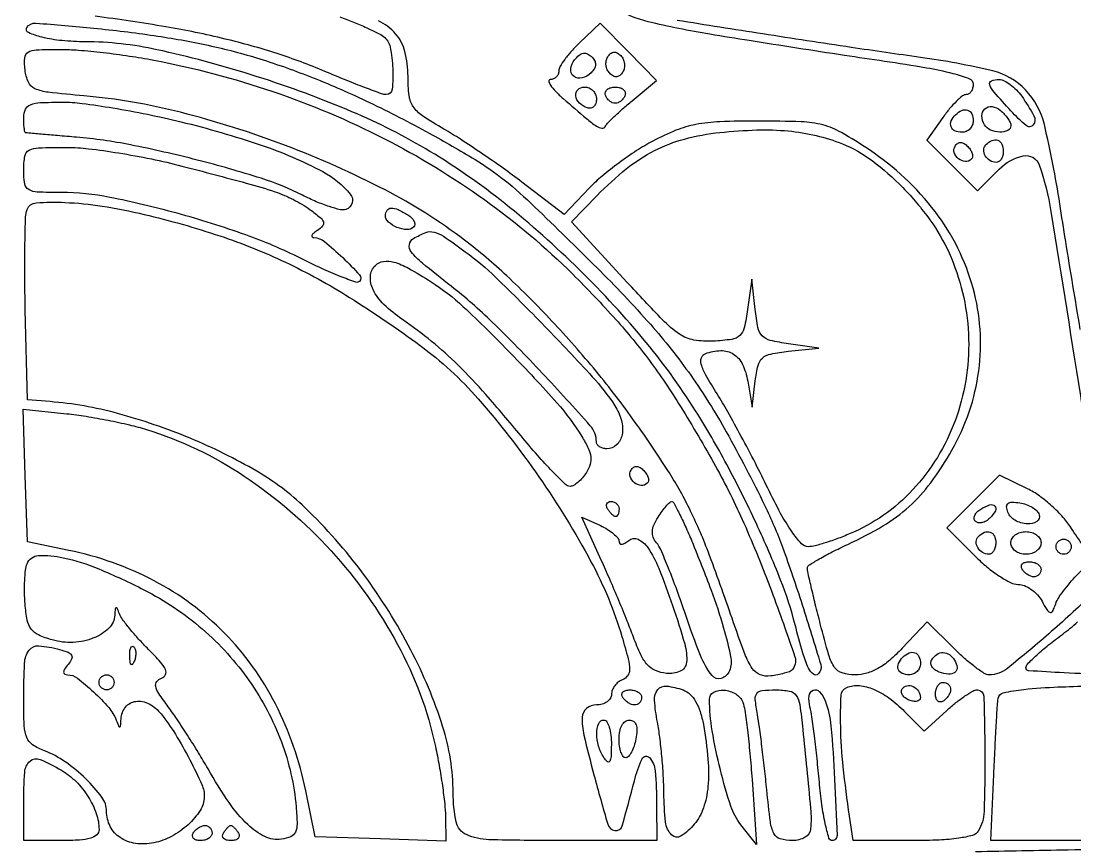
# Model space of a CAD drawing. Extents: x 24 to 1546, y 0 to 2379.
# Drawn here: x 1147.7 to 1287.5, y 578.2 to 687.8 of the extents above; entities that cross this region are included whole.
import ezdxf

# ---------------------------------------------------------------- set-up
doc = ezdxf.new("R2010")
doc.units = 0
doc.header["$MEASUREMENT"] = 0
doc.layers.get('0').update_dxf_attribs({"linetype": 'CONTINUOUS'})

msp = doc.modelspace()

# ---------------------------------------------------------------- linework, layer by layer
for points in [[(1448.974176, 595.301221, -0.000037), (1448.971655, 720.569876, -0.000031), (1448.986281, 846.00559, -0.414161)], [(1447.507315, 579.915585, -0.000003), (1435.353617, 579.737296, -0.000219)], [(1337.804344, 733.996249, 0.000018), (1327.222636, 732.198282, 0.000018), (1316.874244, 730.439191, 0.000034)], [(1226.427552, 689.603003, 0.085375), (1230.811913, 687.722768, 0.017719), (1239.060568, 686.056217, 0.001544), (1244.289584, 685.207898, 0.00089), (1250.591229, 684.217026, 0.000889), (1256.922572, 683.244552, 0.001488), (1262.25, 682.452182, -0.006098), (1267.791822, 681.57563, -0.021868), (1271.293701, 680.818996, -0.028616), (1273.498211, 680.10373, -0.309292), (1274, 679.37014, -0.066228), (1273.930318, 678.846374, -0.083381), (1273.726253, 678.402479, -0.099296), (1273.423473, 678.105591, -0.14542), (1273.068094, 678, 0.171304), (1272.583165, 677.828836, 0.024126), (1271.778532, 677.113276, 0.02522), (1270.877985, 676.137354, 0.019014), (1269.98673, 674.981364), (1267.837272, 671.962728), (1271.201969, 668.598031), (1274.566667, 665.233333), (1277.45, 668.116667, -0.143504), (1280.648679, 669.865507, -0.379751), (1282.74432, 668.691681, -0.043426), (1284.313799, 662.481805, -0.001336), (1288.474599, 636.381615, -0.00144)], [(1189.953196, 688.332911, -0.008568), (1191.785589, 687.621045, -0.009474), (1193.531564, 686.86918, -0.008938), (1194.995746, 686.173692, -0.047203), (1195.75, 685.70536, -0.182148), (1196.617701, 684.322749, -0.038545), (1196.97324, 681.448059, -0.038281), (1196.889489, 678.704968, -0.383197), (1196.104709, 678, -0.087361), (1195.496213, 678.107136, -0.003371), (1193.344156, 678.905653, -0.005931), (1190.805152, 679.901865, -0.00414), (1187.964298, 681.083075, 0.022601), (1181.633585, 683.445265, 0.019051), (1174.746012, 685.379957, 0.016636), (1166.86526, 686.997761, 0.010246), (1157.5, 688.400849)], [(1288.211502, 646.814317, -0.000923), (1287.237981, 652.646875, -0.000922), (1286.278793, 658.527121, -0.001521), (1285.492537, 663.5, 0.019363), (1283.441324, 674.024294, 0.133081), (1280.956028, 678.61917, 0.144895), (1276.587838, 681.135231, 0.024373), (1267, 682.94001, -0.002854), (1257.812064, 684.263217, -0.001385), (1246.081639, 686.054227, -0.000863), (1234.697002, 687.844865, -0.012807)], [(1290.106579, 611.964456, -0.00992), (1284.409187, 606.771794, -0.010921), (1278.541369, 601.855379, -0.170515), (1276.106078, 601, -0.143742), (1275.457623, 601.190354, -0.018106), (1274.244589, 602.033238, -0.020067), (1272.848641, 603.170427, -0.015418), (1271.415929, 604.517404), (1267.898525, 608.034809), (1264.581185, 604.517404, -0.026562), (1262.905315, 602.919618, -0.048616), (1261.360683, 601.83709, -0.058962), (1259.867652, 601.212274, -0.069751), (1258.353411, 601, -0.070379), (1256.633393, 601.243312, -0.173584), (1255.614096, 601.978404, -0.08009), (1254.84862, 603.594221, -0.007925), (1253.713091, 607.75, -0.002352), (1253.050881, 610.38543, -0.003424), (1252.493825, 612.715966, -0.001721), (1252.041771, 614.697156, -0.058391), (1251.991602, 615.176693, -0.253481), (1252.19207, 615.535997, -0.009315), (1253.568963, 616.374032, -0.014974), (1255.298722, 617.314908, -0.009724), (1257.349548, 618.30249, 0.027135), (1262.031684, 620.761476, 0.049437), (1265.501249, 623.326657, 0.050156), (1268.367337, 626.496392, 0.028813), (1271.181242, 630.816778, 0.097306), (1274.737737, 641.348026, 0.100361), (1273.986417, 652.320157, 0.096368), (1268.945268, 662.480704, 0.082505), (1260.220693, 670.66496, 0.016633), (1256.515403, 672.96511, 0.067103), (1254.057389, 673.970573, 0.054786), (1251.190812, 674.388638, 0.008687), (1245.5, 674.491, 0.009778), (1240.373415, 674.39387, 0.03722), (1237.195104, 674.033489, 0.048829), (1234.55999, 673.261774, 0.026577), (1231.5, 671.837548, 0.022087), (1229.33789, 670.562222, 0.01467), (1226.971524, 668.920865, 0.01478), (1224.763821, 667.188532, 0.027738), (1223.105187, 665.642276), (1219.710374, 662.105968), (1214.105187, 666.389372, 0.00812), (1211.612464, 668.230939, 0.005708), (1208.751211, 670.224875, 0.005761), (1205.968277, 672.070878, 0.012003), (1203.75, 673.43141, -0.015494), (1200.902813, 675.205135, -0.097064), (1199.691685, 676.407212, -0.120306), (1199.150633, 677.86153, -0.029184), (1199, 680.440034, 0.062981), (1198.587007, 683.705728, 0.116118), (1197.350786, 686.064184, 0.103703), (1195.07948, 687.791328, 0.043544)], [(1288.62314, 618.151093, -0.02622), (1287.038054, 620.438427, 0.044081), (1285.955533, 621.88728, 0.026991), (1284.448809, 623.398965, 0.026946), (1282.781633, 624.744923, 0.042668), (1281.207735, 625.688427), (1277.502479, 627.5), (1274.00124, 624), (1270.5, 620.5), (1274.25, 616.75, 0.023942), (1275.829879, 615.314591, 0.02724), (1277.475602, 614.101562, 0.027962), (1278.966371, 613.238468, 0.117764), (1279.964816, 613, -0.09734), (1280.805327, 612.834805, -0.057295), (1281.705772, 612.339845, -0.054262), (1282.526333, 611.612159, -0.061452), (1283.132371, 610.752663, 0.016797), (1283.763007, 609.663863, 0.148175), (1284.176989, 609.302229, 0.367312), (1284.508339, 609.397592, 0.072287), (1284.794835, 610.002663, -0.082405), (1285.596336, 611.610948, -0.026099), (1287.285653, 613.704437, -0.021366), (1289.121369, 615.582977, -0.190817)], [(1291.703749, 601.063901, -0.008351), (1286.057886, 601.262999, -0.002906), (1281.356542, 601.534869, -0.395713), (1281, 601.914831, -0.196945), (1281.211757, 602.431583, -0.012078), (1282.432432, 603.612433, -0.016496), (1284.008081, 604.971334, -0.011364), (1285.876365, 606.409244, 0.025535), (1287.838305, 608.009742, 0.022949)], [(1316.097478, 579), (1276.358531, 579), (1276.737316, 587.75, -0.001392), (1276.896396, 591.202303, -0.001858), (1277.061217, 594.336099, -0.001298), (1277.216006, 596.962966, -0.019104), (1277.30805, 597.883529, -0.315037), (1277.992566, 598.620891, -0.026257), (1280.711661, 599.058739, -0.017782), (1285.249839, 599.384197, -0.003413), (1293.5, 599.625228, -0.004677)], [(1274.320824, 577.557239, -0.000302), (1286.604624, 577.779688, -0.002737), (1300.438331, 577.946109, -0.001639), (1316.877555, 578, -0.001261), (1338.472471, 577.945552, -0.005854)]]:
    msp.add_lwpolyline(points, format="xyb")
for points in [[(1172.5, 684.54165, -0.022815), (1179.332251, 682.745433, -0.018936), (1186.418852, 680.234046, -0.017424), (1193.870179, 676.966281, -0.013246), (1201.802261, 672.890778, -0.010367), (1207.907409, 669.380181, -0.033442), (1211.744628, 666.701454, -0.023238), (1215.845775, 663.084326, -0.003101), (1224.085963, 655.006676, -0.016216), (1231.159763, 647.51516, -0.02744), (1236.514398, 640.74852, -0.02645), (1241.225116, 633.262738, -0.013847), (1246.32134, 623.5, -0.025405), (1248.693054, 617.930897, -0.010907), (1251.312223, 610.284124, -0.003769), (1253.76426, 602.37542, -0.276356), (1253.447343, 601.11401, -0.375391), (1252.800875, 601.07052, -0.120597), (1252.145111, 601.881932, -0.04003), (1251.392755, 603.882839, -0.007559), (1250.371577, 607.652912, 0.03204), (1248.451166, 613.577488, 0.014526), (1245.225022, 621.070533, 0.014171), (1241.301521, 628.911552, 0.017164), (1237.167972, 636.021402, 0.034338), (1230.12373, 645.691023, 0.025591), (1221.129569, 655.356947, 0.025568), (1211.182862, 664.064811, 0.034011), (1201.26727, 670.847928, 0.034883), (1190.897337, 676.014556, 0.022032), (1178.18523, 680.632321, 0.022032), (1165.676777, 683.964161, 0.053187), (1156.17371, 685.013655, -0.023168), (1153.087031, 685.168258, -0.035205), (1150.43949, 685.613889, -0.04423), (1148.635293, 686.222893, -0.455728), (1148.429167, 686.88539, -0.280943), (1149.621347, 687.490162, -0.004689), (1157.313209, 686.813963, -0.012154), (1165.323416, 685.836966, -0.016448)], [(1221.75, 684.865173, 0.019478), (1220.69712, 683.77464, 0.024038), (1219.807812, 682.676745, 0.023489), (1219.162694, 681.704392, 0.135524), (1219, 681.115173, -0.101862), (1218.912397, 680.689625, -0.098566), (1218.663356, 680.327582, -0.097255), (1218.291391, 680.085021, -0.096285), (1217.853977, 680, 0.473173), (1217.673548, 679.779994, 0.102456), (1217.895305, 679.257276, 0.043508), (1218.570101, 678.443639, 0.018431), (1219.603977, 677.471579, 0.002888), (1222.684623, 674.813174, 0.03026), (1224.01591, 673.81017, 0.112608), (1224.739419, 673.53709, 0.3329), (1225.176432, 673.779296, -0.0892), (1225.456977, 674.189439, -0.007846), (1226.35698, 675.074904, -0.01008), (1227.476087, 676.099637, -0.007677), (1228.740947, 677.177823), (1231.981895, 679.855645), (1228.240947, 683.677823), (1224.5, 687.5)], [(1165.249606, 682.579259, -0.03436), (1181.052004, 678.413688, -0.036531), (1195.801942, 672.186824, -0.037386), (1209.174685, 664.038774, -0.039916), (1220.87445, 654.148961, -0.014389), (1226.575748, 648.156089, -0.023122), (1231.039589, 642.697249, -0.021797), (1235.156944, 636.622166, -0.011133), (1239.814284, 628.669358, -0.022824), (1243.566918, 621.130736, -0.015008), (1247.218629, 612.150647, -0.006775), (1250.338008, 603.406265, -0.291111), (1249.895092, 601.576206, -0.114276), (1249.615636, 601.408991, -0.013612), (1248.918607, 601.205215, -0.015671), (1248.063799, 601.008795, -0.012271), (1247.125699, 600.847781, -0.129851), (1245.726311, 601.006324, -0.153725), (1244.692088, 601.836065, -0.058299), (1243.691426, 603.790799, -0.006537), (1242.006529, 608.5, 0.0075), (1238.815978, 617.363548, 0.024578), (1236.336755, 623.072891, 0.02799), (1233.485025, 628.114348, 0.012123), (1229.163134, 634.5, 0.017585), (1223.950839, 641.29412, 0.015848), (1218.096588, 647.951913, 0.016374), (1212.107295, 653.937553, 0.024992), (1206.5, 658.683326, 0.044075), (1195.954842, 665.35806, 0.028432), (1182.740877, 671.248984, 0.028256), (1168.792133, 675.655991, 0.040354), (1156, 677.836817, -0.00609), (1151.243863, 678.315821, -0.074929), (1149.487854, 678.78697, -0.18644), (1148.625924, 679.640257, -0.076959), (1148.183578, 681.25, -0.043928), (1148.139362, 682.901997, -0.249177), (1148.583803, 683.627795, -0.125066), (1149.666538, 683.94395, -0.008815), (1152.845609, 684, -0.020169), (1155.272333, 683.90207, -0.008344), (1158.542896, 683.582657, -0.00824), (1162.042075, 683.123329, -0.010512)], [(1223.287132, 680.887132, -0.134871), (1222.088891, 680.205397, -0.235304), (1220.996907, 680.44163, -0.257458), (1220.593081, 681.41966, -0.146109), (1221.10906, 682.631409, -0.049888), (1221.715405, 683.229301, -0.125124), (1222.275953, 683.486198, -0.153701), (1222.816039, 683.41875, -0.089272), (1223.357618, 683.042382, -0.071603), (1223.758685, 682.506437, -0.133832), (1223.883095, 681.983095, -0.127288), (1223.726609, 681.450758, -0.061647)], [(1227.5, 681, -0.074012), (1227.119849, 680.549884, -0.156529), (1226.705698, 680.369302, -0.15302), (1226.257119, 680.461657, -0.06978), (1225.774265, 680.825735, -0.088981), (1225.446886, 681.29624, -0.076381), (1225.281199, 681.876926, -0.077007), (1225.298118, 682.476023, -0.093176), (1225.5, 683, -0.074012), (1225.880151, 683.450116, -0.156529), (1226.294302, 683.630698, -0.15302), (1226.742881, 683.538343, -0.06978), (1227.225735, 683.174265, -0.088981), (1227.553114, 682.70376, -0.076381), (1227.718801, 682.123074, -0.077007), (1227.701882, 681.523977, -0.093176)], [(1280.443296, 677.777494, -0.027801), (1282.052209, 675.184953, -0.292922), (1281.968886, 673.997675, -0.431309), (1281.0345, 673.888393, -0.03318), (1279, 675.838857, -0.005891), (1276.777255, 678.330786, -0.08989), (1276.188477, 679.319093, -0.414554), (1276.414465, 679.814471, -0.089444), (1277.443296, 680, -0.115592), (1278.106729, 679.844548, -0.04435), (1278.919906, 679.347139, -0.040914), (1279.740993, 678.627872, -0.039673)], [(1224, 677.416667, -0.077096), (1223.910766, 676.841384, -0.119977), (1223.651172, 676.414714, -0.144529), (1223.264262, 676.204183, -0.134046), (1222.8125, 676.229167, -0.113253), (1221.749304, 676.877068, -0.165501), (1221.257027, 677.846361, -0.244413), (1221.540134, 678.653027, -0.190724), (1222.416667, 679, -0.099038), (1223.020927, 678.879125, -0.097945), (1223.534896, 678.534896, -0.097945), (1223.879125, 678.020927, -0.099038)], [(1227.808333, 677.925, -0.073624), (1227.600259, 677.514089, -0.066918), (1227.276198, 677.165781, -0.070382), (1226.889952, 676.930417, -0.102038), (1226.5, 676.85, -0.102038), (1226.110048, 676.930417, -0.070382), (1225.723802, 677.165781, -0.066918), (1225.399741, 677.514089, -0.073624), (1225.191667, 677.925, -0.159683), (1225.189601, 678.333474, -0.143818), (1225.428177, 678.684219, -0.107546), (1225.888977, 678.920344, -0.064908), (1226.5, 679, -0.064908), (1227.111023, 678.920344, -0.107546), (1227.571823, 678.684219, -0.143818), (1227.810399, 678.333474, -0.159683)], [(1168.863996, 674.397834, -0.021362), (1179.508876, 671.306165, -0.040849), (1187.677757, 667.784514, -0.097542), (1191.346168, 664.798842, -0.527693), (1190.762812, 662.754271, -0.140504), (1190.026845, 662.722922, -0.020194), (1188.56341, 663.138979, -0.021605), (1186.831377, 663.792064, -0.016944), (1185.012812, 664.643025, 0.041617), (1179.505855, 666.896151, 0.013519), (1171.04273, 669.312719, 0.013923), (1162.160319, 671.329415, 0.027485), (1155, 672.341813, -0.000415), (1152.490397, 672.559017, -0.000654), (1150.335938, 672.750127, -0.000151), (1148.446496, 672.920795, -0.027269), (1148.25, 672.94947, -0.308644), (1148.150996, 673.051036, -0.013143), (1148.073437, 673.572657, -0.018617), (1148.018052, 674.229732, -0.011716), (1148, 675, -0.112273), (1148.238339, 676.048044, -0.189931), (1148.889249, 676.652229, -0.082277), (1150.229314, 676.93591, -0.011107), (1153.113996, 677, -0.031691), (1155.78064, 676.830811, -0.009254), (1159.850082, 676.235614, -0.009258), (1164.416836, 675.393968, -0.009794)], [(1274, 674.5, -0.099038), (1273.885486, 673.927543, -0.097945), (1273.559375, 673.440625, -0.097945), (1273.072457, 673.114514, -0.099038), (1272.5, 673, -0.103678), (1271.569797, 673.19498, -0.206496), (1271.066255, 673.735179, -0.193059), (1271.095775, 674.503522, -0.091649), (1271.666667, 675.333333, -0.091649), (1272.496478, 675.904225, -0.193059), (1273.264821, 675.933745, -0.206496), (1273.80502, 675.430203, -0.103678)], [(1279, 673.877555, -0.291763), (1278.592757, 673.239064, -0.118104), (1277.535583, 673.024601, -0.094142), (1276.304109, 673.303477, -0.152872), (1275.5, 674, -0.133358), (1275.153362, 675.168325, -0.215554), (1275.551537, 676.106591, -0.223994), (1276.50158, 676.40478, -0.139938), (1277.589028, 675.926114, -0.033484), (1278.128976, 675.41326, -0.035275), (1278.585527, 674.841311, -0.037707), (1278.9039, 674.29514, -0.113581)], [(1256.639564, 671.463239, -0.065032), (1260.579147, 669.239009, -0.038121), (1264.656739, 665.66226, -0.03741), (1268.262857, 661.378725, -0.050645), (1270.791842, 657, -0.093937), (1273.36675, 646.256309, -0.094605), (1271.820744, 635.344205, -0.097903), (1266.449699, 626.062178, -0.108925), (1258.122882, 619.939233, -0.012496), (1256.327408, 619.196868, -0.013729), (1254.552112, 618.56965, -0.013224), (1253.011192, 618.117006, -0.064907), (1252.11366, 618, -0.21264), (1251.205996, 618.404293, -0.031826), (1249.937189, 620.008816, -0.027047), (1248.450101, 622.426849, -0.012122), (1246.749284, 625.75, 0.00618), (1245.100768, 629.067583, 0.004833), (1243.2322, 632.62896, 0.004888), (1241.428091, 635.910781, 0.011895), (1240.017298, 638.284759, -0.01044), (1238.525526, 640.778453, -0.0582), (1237.916804, 642.210379, -0.152919), (1237.93223, 643.077256, -0.224436), (1238.45038, 643.619332, -0.085637), (1240.522977, 644.029875, -0.150561), (1242.189836, 643.561037, -0.139727), (1243.385849, 642.197599, -0.069759), (1244.076738, 639.988647), (1244.653475, 636.5), (1245.076738, 640, -0.029714), (1245.450196, 642.05513, -0.15247), (1246.040548, 643.036026, -0.134433), (1247.12529, 643.572306, -0.021205), (1249.5, 643.929942), (1253.5, 644.359883), (1249.5, 644.929942, -0.022084), (1247.077281, 645.385138, -0.143749), (1246.009849, 645.989839, -0.144352), (1245.440953, 647.074344, -0.022331), (1245.070058, 649.5), (1244.640117, 653.5), (1244.070058, 649.5, -0.020661), (1243.616078, 647.0453, -0.151216), (1243.024777, 646.022911, -0.152514), (1241.961728, 645.517776, -0.021125), (1239.5, 645.274131, -0.058673), (1236.947262, 645.429538, -0.105953), (1235.017382, 646.220868, -0.05101), (1232.768933, 648.123115, -0.005531), (1228.103335, 653.075203), (1220.706669, 661.102145), (1224.103335, 664.617042, -0.031244), (1227.97027, 668.148154, -0.050871), (1231.694919, 670.566738, -0.053419), (1235.694957, 672.106826, -0.038921), (1240.384136, 672.974586, -0.018825), (1245.292496, 673.306587, -0.03066), (1249.464579, 673.175505, -0.034889), (1253.165957, 672.568843, -0.03799)], [(1273.749864, 669.416531, -0.222509), (1272.958406, 669.129854, -0.14837), (1272.049532, 669.498109, -0.146836), (1271.492512, 670.312904, -0.218805), (1271.596556, 671.156231, -0.094625), (1271.940704, 671.531428, -0.169261), (1272.335356, 671.655459, -0.136091), (1272.785686, 671.515485, -0.053431), (1273.296201, 671.103799, -0.055675), (1273.659942, 670.648583, -0.075207), (1273.871032, 670.166597, -0.09457), (1273.903147, 669.733892, -0.169316)], [(1278, 670.5, -0.06085), (1277.929934, 669.926402, -0.079459), (1277.723586, 669.440625, -0.097386), (1277.417907, 669.1154, -0.156819), (1277.059017, 669, -0.139398), (1276.230079, 669.235684, -0.123736), (1275.603969, 669.880661, -0.139481), (1275.401415, 670.683432, -0.191124), (1275.693853, 671.36052, -0.094876), (1276.508765, 671.913511, -0.1934), (1277.269246, 671.932483, -0.202875), (1277.806289, 671.424643, -0.103624)], [(1169, 668.516459, -0.001981), (1177.542121, 666.263583, -0.016595), (1181.361207, 665.103038, -0.035885), (1183.793851, 664.074709, -0.037485), (1186.017356, 662.721809, -0.016794), (1187.331327, 661.712237, -0.135093), (1187.765915, 661.095073, -0.270078), (1187.668276, 660.566345, -0.073371), (1187, 659.987121, 0.028652), (1186.486622, 659.616772, 0.105825), (1186.237377, 659.307098, 0.333778), (1186.272583, 659.110804, 0.185554), (1186.510218, 659.015313, -0.167775), (1187.904973, 658.509963, -0.021398), (1190.333267, 656.367899, -0.017764), (1192.568147, 654.061403, -0.399269), (1192.546385, 653.213052, -0.289238), (1192.066519, 653.10459, -0.00827), (1190.00945, 653.872676, -0.014344), (1187.544783, 654.922228, -0.009077), (1184.730904, 656.279474, 0.031807), (1177.471524, 659.382801, 0.018038), (1168.348307, 662.248127, 0.017748), (1159.41534, 664.365648, 0.049354), (1153.004485, 665, -0.009704), (1149.80107, 665.062175, -0.125963), (1148.66704, 665.399866, -0.222558), (1148.141117, 666.180619, -0.038723), (1148, 668, -0.042775), (1148.15749, 669.837546, -0.234186), (1148.728407, 670.618806, -0.113487), (1149.974135, 670.941717, -0.007303), (1153.75, 670.990878, -0.02905), (1156.608729, 670.820097, -0.010776), (1160.601562, 670.260255, -0.010637), (1164.941283, 669.461014, -0.012627)], [(1164, 662.098332, -0.022425), (1174.031163, 659.2525, -0.030547), (1182.752925, 655.745097, -0.029331), (1191.246275, 651.082278, -0.018469), (1200.605028, 644.711846, -0.054611), (1208.298959, 637.634259, -0.027954), (1216.371811, 627.277317, -0.027932), (1223.283076, 616.0136, -0.051502), (1227.380621, 606.090037, -0.007974), (1228.207554, 603.133468, -0.060815), (1228.402022, 601.704889, -0.157543), (1228.149476, 600.884704, -0.149389), (1227.459981, 600.34627, 0.076091), (1226.901856, 600.02797, 0.064775), (1226.428869, 599.541398, 0.066816), (1226.108982, 598.967413, 0.094027), (1226, 598.393011, -0.14217), (1225.845839, 597.8618, -0.09971), (1225.4125, 597.409197, -0.0845), (1224.764468, 597.104293, -0.067898), (1224, 597, 0.173296), (1222.685325, 596.530237, 0.215429), (1222.11473, 595.378729, 0.066749), (1222.34884, 592.988038, 0.007669), (1223.669233, 587.734902, 0.005723), (1225.506938, 581.172355, 0.291872), (1226.464447, 580.335352, 0.376578), (1227.406555, 580.939118, 0.007369), (1229.035433, 586.9218, -0.042697), (1230.062927, 589.859839, -0.536851), (1231.028387, 590.019256, -0.169534), (1231.803321, 588.251698, -0.018524), (1231.984687, 583.75), (1232, 579), (1219.106989, 579, -0.005845), (1209.740587, 579.109488, -0.099879), (1206.755766, 579.784718, -0.239849), (1205.397835, 581.469396, -0.051011), (1204.988131, 585.331787, 0.076557), (1203.592777, 594.171347, 0.04241), (1199.388519, 604.279929, 0.039855), (1193.084575, 614.366598, 0.041342), (1185.329354, 623.192976, 0.060582), (1178.935933, 628.015601, 0.032838), (1170.096238, 632.390641, 0.032326), (1160.440627, 635.690404, 0.045779), (1151.5, 637.2544), (1148.5, 637.5), (1148.216605, 649.441784, -0.004302), (1148.145922, 654.115509, -0.006097), (1148.16953, 658.274567, -0.003633), (1148.257331, 661.76683, -0.083696), (1148.454306, 662.74152, -0.291304), (1149.658064, 663.633045, -0.027983), (1153.475374, 663.688782, -0.028825), (1158.39451, 663.200265, -0.018746)], [(1198.97104, 662.03906, -0.052635), (1199.484367, 661.633135, -0.084794), (1199.810825, 661.182889, -0.119423), (1199.904991, 660.762676, -0.194428), (1199.764168, 660.430834, -0.211292), (1198.859622, 660.081097, -0.085286), (1197.538924, 660.373214, -0.085487), (1196.394026, 661.088455, -0.213623), (1196, 661.968615, -0.156009), (1196.218619, 662.652222, -0.236265), (1196.759613, 662.939205, -0.11552), (1197.674053, 662.747819, -0.031906)], [(1206.599962, 657.15574, -0.035029), (1210.646286, 653.746572, -0.007476), (1217.15454, 647.24188, -0.007141), (1223.456207, 640.564238, -0.040552), (1226.45474, 636.709419, -0.079234), (1227.330522, 634.758274, -0.112375), (1227.406236, 632.864099, -0.155441), (1226.687968, 631.524828, -0.194942), (1225.393011, 631, -0.064886), (1224.860458, 631.069403, -0.082449), (1224.409197, 631.272934, -0.098905), (1224.107326, 631.574807, -0.148126), (1224, 631.929137, 0.184079), (1223.192105, 634.049208, 0.005752), (1216.82455, 641.027524, 0.012101), (1210.185101, 647.801493, 0.026649), (1204.72742, 652.568403, -0.005711), (1200.902868, 655.636437, -0.05391), (1199.432243, 657.136223, -0.20897), (1199.178791, 658.105128, -0.225574), (1199.72742, 658.907265, -0.038902), (1201.362575, 659.695988, -0.156564), (1202.455671, 659.762816, -0.087763), (1203.714244, 659.193778, -0.007603)], [(1202.054219, 653.169535, -0.046458), (1206.335548, 649.8482, -0.01149), (1212.68683, 643.619921, -0.011626), (1218.756892, 637.090366, -0.043978), (1222.075463, 632.612599, -0.025427), (1222.920714, 631.061893, -0.080468), (1223.255136, 629.931409, -0.106199), (1223.170738, 628.935889, -0.06561), (1222.682119, 627.862599, -0.036151), (1222.162506, 627.15071, -0.040634), (1221.564073, 626.550613, -0.04464), (1220.977735, 626.135249, -0.13553), (1220.509453, 626.011827, -0.191683), (1219.907887, 626.259446, -0.007487), (1218.180902, 627.982406, -0.012372), (1216.180721, 630.143065, -0.00832), (1214, 632.703573, 0.007941), (1209.328368, 638.197245, 0.018554), (1205.620548, 642.116443, 0.022726), (1202.138839, 645.235786, 0.020157), (1198.25, 648.160351, -0.040283), (1195.806211, 650.15692, -0.085699), (1194.364143, 652.117094, -0.13257), (1194.008019, 653.876683, -0.182354), (1194.666667, 655.333333, -0.160831), (1195.739601, 655.873587, -0.108539), (1197.118175, 655.778734, -0.056776), (1199.061553, 654.960846, -0.01379)], [(1164.296588, 633.555148, -0.072173), (1177.253886, 627.378753, -0.060741), (1188.791719, 617.456827, -0.060631), (1197.62618, 605.032469, -0.07131), (1202.636845, 591.5, -0.009338), (1203.134399, 588.96166, -0.00822), (1203.560272, 586.296376, -0.008287), (1203.865029, 583.879495, -0.02455), (1203.964871, 582.211067), (1204, 578.922134), (1195.335223, 579.211067), (1186.670447, 579.5), (1185.428994, 585.598197, 0.0673), (1181.412829, 597.126315, 0.077153), (1174.606794, 606.586966, 0.077788), (1165.305229, 613.482065, 0.069939), (1154, 617.519147), (1148.5, 618.653158), (1148.2092, 627.454618), (1147.918399, 636.256077), (1153.7092, 635.649376, -0.013703), (1156.275732, 635.309152, -0.009022), (1159.20795, 634.783932, -0.00908), (1162.04448, 634.169133, -0.017281)], [(1230.749864, 626.416531, -0.222509), (1229.958406, 626.129854, -0.14837), (1229.049532, 626.498109, -0.146836), (1228.492512, 627.312904, -0.218805), (1228.596556, 628.156231, -0.094625), (1228.940704, 628.531428, -0.169261), (1229.335356, 628.655459, -0.136091), (1229.785686, 628.515485, -0.053431), (1230.296201, 628.103799, -0.055675), (1230.659942, 627.648583, -0.075207), (1230.871032, 627.166597, -0.09457), (1230.903147, 626.733892, -0.169316)], [(1227, 623, -0.042167), (1226.967655, 622.617151, -0.061769), (1226.870461, 622.29375, -0.081139), (1226.727648, 622.07446, -0.210953), (1226.559017, 622, -0.151918), (1226.34829, 622.065539, -0.038439), (1226.066025, 622.29375, -0.035638), (1225.768994, 622.617226, -0.029505), (1225.5, 623, -0.082592), (1225.343488, 623.3821, -0.161196), (1225.3746, 623.70625, -0.182303), (1225.586039, 623.921712, -0.108972), (1225.940983, 624, -0.093332), (1226.345238, 623.923877, -0.09642), (1226.688914, 623.70625, -0.099167), (1226.918938, 623.381556, -0.105053)], [(1236.658587, 618.732934, -0.008385), (1239.210654, 612.239297, -0.018751), (1240.87953, 607.206661, -0.020677), (1241.810487, 603.424625, -0.142558), (1241.653211, 601.538666, -0.229782), (1240.575837, 600.529609, -0.310878), (1239.340209, 600.914365, -0.072262), (1237.806395, 603.58182, -0.013352), (1235.853186, 608.918309, 0.006472), (1234.705651, 612.19244, 0.008364), (1233.563661, 615.165106, 0.006582), (1232.537047, 617.615988, 0.07084), (1231.974904, 618.530239, -0.080497), (1231.544659, 619.261066, -0.108612), (1231.426532, 620.016798, -0.087326), (1231.632131, 620.873503, -0.037143), (1232.183136, 621.921639, -0.016781), (1232.717432, 622.716516, -0.02363), (1233.24947, 623.384468, -0.021246), (1233.722967, 623.880307, -0.202565), (1233.990547, 623.982934, -0.266684), (1234.260583, 623.815613, -0.006163), (1234.984433, 622.433706, -0.012061), (1235.794402, 620.739951, -0.007677)], [(1282.755005, 622.25, -0.339634), (1282.43769, 621.343395, -0.165517), (1281.17883, 621.020295, -0.105952), (1279.543681, 621.504574, -0.178184), (1278.611933, 622.568903, -0.06764), (1278.439142, 623.302465, -0.253477), (1278.61733, 623.72364, -0.174349), (1279.143175, 623.903069, -0.032446), (1280.176616, 623.818903, -0.04939), (1281.035956, 623.604201, -0.050818), (1281.827793, 623.22649, -0.056038), (1282.440738, 622.752163, -0.121113)], [(1276.2, 621.8, -0.061357), (1275.69893, 621.408834, -0.07985), (1275.15934, 621.192743, -0.097607), (1274.66676, 621.179462, -0.155678), (1274.295627, 621.37104, -0.174419), (1274.13009, 621.72263, -0.126366), (1274.198233, 622.153851, -0.093351), (1274.502751, 622.604464, -0.059262), (1275, 623, -0.056674), (1276.185149, 623.558448, -0.28553), (1276.866939, 623.39943, -0.340214), (1276.948567, 622.772805, -0.064859)], [(1227, 618.71704, 0.182715), (1227.108047, 618.43124, 0.237481), (1227.36408, 618.328505, 0.114139), (1227.77441, 618.460864, 0.038369), (1228.291204, 618.826715, -0.290988), (1229.533352, 618.984548, -0.135434), (1230.818147, 617.882066, -0.053208), (1232.271461, 615.131425, -0.012099), (1234.10954, 610.181618, -0.012236), (1235.719032, 605.102856, -0.093543), (1235.957678, 602.621496, -0.271244), (1235.131928, 601.465825, -0.135049), (1233.291511, 601.183578, -0.072341), (1231.849097, 601.568418, -0.107422), (1230.788083, 602.324579, -0.074839), (1229.892733, 603.66706, -0.020955), (1228.914931, 606, 0.006865), (1228.09217, 608.129378, 0.003236), (1226.974339, 610.857187, 0.003206), (1225.766835, 613.698898, 0.004515), (1224.651086, 616.215956), (1222.055332, 621.931912), (1224.527666, 620.805441, -0.030017), (1225.474138, 620.303588, -0.038483), (1226.273752, 619.727304, -0.042526), (1226.837631, 619.162278, -0.176649)], [(1277, 618.5, -0.06085), (1276.929934, 617.926402, -0.079459), (1276.723586, 617.440625, -0.097386), (1276.417907, 617.1154, -0.156819), (1276.059017, 617, -0.139398), (1275.230079, 617.235684, -0.123736), (1274.603969, 617.880661, -0.139481), (1274.401415, 618.683432, -0.191124), (1274.693853, 619.36052, -0.094876), (1275.508765, 619.913511, -0.1934), (1276.269246, 619.932483, -0.202875), (1276.806289, 619.424643, -0.103624)], [(1283, 618.5, -0.130775), (1282.846791, 617.924246, -0.10214), (1282.416667, 617.4375, -0.08892), (1281.769411, 617.111864, -0.072314), (1281, 617, -0.072314), (1280.230589, 617.111864, -0.08892), (1279.583333, 617.4375, -0.10214), (1279.153209, 617.924246, -0.130775), (1279, 618.5, -0.130775), (1279.153209, 619.075754, -0.10214), (1279.583333, 619.5625, -0.08892), (1280.230589, 619.888136, -0.072314), (1281, 620, -0.072314), (1281.769411, 619.888136, -0.08892), (1282.416667, 619.5625, -0.10214), (1282.846791, 619.075754, -0.130775)], [(1287, 618, -0.099038), (1286.923658, 617.618362, -0.097945), (1286.70625, 617.29375, -0.097945), (1286.381638, 617.076342, -0.099038), (1286, 617, -0.099038), (1285.618362, 617.076342, -0.097945), (1285.29375, 617.29375, -0.097945), (1285.076342, 617.618362, -0.099038), (1285, 618, -0.099038), (1285.076342, 618.381638, -0.097945), (1285.29375, 618.70625, -0.097945), (1285.618362, 618.923658, -0.099038), (1286, 619, -0.099038), (1286.381638, 618.923658, -0.097945), (1286.70625, 618.70625, -0.097945), (1286.923658, 618.381638, -0.099038)], [(1163.956619, 612.288575, -0.06081), (1171.70679, 607.081851, -0.061705), (1177.933719, 600.186591, -0.062966), (1182.190227, 592.119057, -0.06835), (1184.154335, 583.467306, -0.01647), (1184.276403, 581.201005, -0.112913), (1184.051568, 580.114198, -0.188932), (1183.429429, 579.512781, -0.06363), (1182.190603, 579.172708, -0.1509), (1180.020809, 579.520013, -0.076693), (1177.735785, 581.121633, -0.051415), (1175.254546, 584.045867, -0.020582), (1172.46371, 588.5, 0.007193), (1171.194646, 590.651337, 0.005404), (1169.738989, 592.98272, 0.005464), (1168.321577, 595.146694, 0.012492), (1167.19486, 596.739046, -0.012511), (1165.936476, 598.517628, -0.089639), (1165.516739, 599.478273, -0.231642), (1165.65636, 600.096478, -0.132521), (1166.288258, 600.557121, 0.188254), (1166.808181, 601.030485, 0.225631), (1166.818835, 601.685876, 0.077059), (1166.156833, 602.693251, 0.012549), (1164.540258, 604.393075, -0.011991), (1163.252129, 605.744513, -0.013281), (1162.074756, 607.111872, -0.012714), (1161.134048, 608.326738, -0.064432), (1160.720614, 609.075, 0.009593), (1160.40717, 609.826233, 0.36357), (1160.25416, 609.901833, 0.322469), (1160.135799, 609.76368, 0.008655), (1160.078947, 608.91898, -0.18905), (1159.299815, 607.190943, -0.099342), (1157.292834, 605.888935, -0.083084), (1154.569574, 605.303745, -0.08107), (1151.779586, 605.628579, -0.035994), (1149.968965, 606.288787, -0.126164), (1149.005462, 607.056223, -0.114524), (1148.479455, 608.236843, -0.02712), (1148.183365, 610.386886, -0.016504), (1148.105124, 611.962375, -0.016664), (1148.131397, 613.534512, -0.016708), (1148.245529, 614.899053, -0.062468), (1148.451086, 615.733128, -0.297097), (1149.954385, 616.821867, -0.067056), (1153.255367, 616.541641, -0.043939), (1157.96931, 615.05021, -0.018964)], [(1283, 615, -0.092995), (1282.928382, 614.618268, -0.096318), (1282.723586, 614.29375, -0.099231), (1282.418051, 614.076556, -0.105429), (1282.059017, 614, -0.089642), (1281.653442, 614.073302, -0.053229), (1281.2129, 614.29375, -0.051032), (1280.806203, 614.617485, -0.06081), (1280.5, 615, -0.139169), (1280.392057, 615.379648, -0.191142), (1280.521475, 615.70625, -0.138808), (1280.889346, 615.926733, -0.066118), (1281.440983, 616, -0.062283), (1282.037096, 615.925455, -0.080552), (1282.542039, 615.70625, -0.097988), (1282.879982, 615.381379, -0.153634)], [(1152.771075, 604.364203, -0.02841), (1153.891684, 603.994602, -0.171428), (1154.347209, 603.599132, -0.247232), (1154.363035, 603.097699, -0.059955), (1153.898631, 602.377857, 0.027434), (1153.435753, 601.753392, 0.133376), (1153.299295, 601.338599, 0.294035), (1153.438728, 601.094685, 0.120462), (1153.826033, 601, -0.164912), (1155.121778, 600.560684, -0.024018), (1157.276383, 598.73928, -0.027449), (1159.280287, 596.656481, -0.086774), (1160.268951, 595, 0.007415), (1160.601791, 594.166223, 0.362776), (1160.749439, 594.089332, 0.331218), (1160.864045, 594.221269, 0.006878), (1160.921053, 595.143011, -0.158104), (1161.516996, 596.718494, -0.19568), (1162.875742, 597.47688, -0.155942), (1164.639827, 597.143484, -0.101238), (1166.242917, 595.798779, -0.02995), (1168.128889, 593.107003, -0.017956), (1170.053697, 589.708841, -0.01441), (1171.635854, 586.438883, -0.112372), (1171.966731, 584.789838, -0.138538), (1171.407539, 582.989218, -0.064318), (1169.807848, 581.108759, -0.060249), (1167.614651, 579.552638, -0.074975), (1165.266513, 578.703303, -0.0825), (1162.841586, 578.623815, -0.114627), (1160.814948, 579.386917, -0.128095), (1159.482027, 580.883506, -0.118758), (1159, 582.884337, 0.160873), (1158.383821, 584.749889, 0.040286), (1156.244793, 587.195866, 0.040872), (1153.493477, 589.466712, 0.061859), (1150.75, 590.911631, -0.056647), (1149.189257, 591.713036, -0.152118), (1148.411694, 592.671968, -0.084687), (1148.073699, 594.254346, -0.010367), (1148, 597.808582, -0.012237), (1148.116185, 602.555095, -0.146072), (1148.720021, 604.267351, -0.262896), (1150.002202, 604.851523, -0.043811)], [(1162.683114, 602.8125, -0.054073), (1162.461564, 602.395823, -0.470617), (1162.279315, 602.37858, -0.168741), (1162.137993, 602.670344, -0.018894), (1162.078947, 603.416667, -0.028489), (1162.089945, 604.112848, -0.077125), (1162.200665, 604.592839, -0.208169), (1162.385309, 604.77538, -0.296942), (1162.604167, 604.729167, -0.126455), (1162.797407, 604.402231, -0.060344), (1162.876576, 603.916927, -0.05415), (1162.839148, 603.359369, -0.051402)], [(1267, 602.5, -0.099038), (1266.885486, 601.927543, -0.097945), (1266.559375, 601.440625, -0.097945), (1266.072457, 601.114514, -0.099038), (1265.5, 601, -0.103678), (1264.569797, 601.19498, -0.206496), (1264.066255, 601.735179, -0.193059), (1264.095775, 602.503522, -0.091649), (1264.666667, 603.333333, -0.091649), (1265.496478, 603.904225, -0.193059), (1266.264821, 603.933745, -0.206496), (1266.80502, 603.430203, -0.103678)], [(1271.541119, 602.933469, -0.113371), (1271.863615, 601.985128, -0.261672), (1271.573555, 601.317483, -0.188422), (1270.724488, 601.076451, -0.067736), (1269.479746, 601.369399, -0.067341), (1268.911954, 601.680239, -0.097937), (1268.527978, 602.100609, -0.123144), (1268.385628, 602.560991, -0.153283), (1268.495635, 602.992937, -0.104938), (1269.182705, 603.71195, -0.155876), (1270.01095, 603.958873, -0.152164), (1270.843686, 603.681493, -0.098738)], [(1160, 600, -0.099038), (1159.923658, 599.618362, -0.097945), (1159.70625, 599.29375, -0.097945), (1159.381638, 599.076342, -0.099038), (1159, 599, -0.099038), (1158.618362, 599.076342, -0.097945), (1158.29375, 599.29375, -0.097945), (1158.076342, 599.618362, -0.099038), (1158, 600, -0.099038), (1158.076342, 600.381638, -0.097945), (1158.29375, 600.70625, -0.097945), (1158.618362, 600.923658, -0.099038), (1159, 601, -0.099038), (1159.381638, 600.923658, -0.097945), (1159.70625, 600.70625, -0.097945), (1159.923658, 600.381638, -0.099038)], [(1271, 599.059017, -0.089642), (1270.926698, 598.653442, -0.053229), (1270.70625, 598.2129, -0.051032), (1270.382515, 597.806203, -0.06081), (1270, 597.5, -0.139169), (1269.620352, 597.392057, -0.191142), (1269.29375, 597.521475, -0.138808), (1269.073267, 597.889346, -0.066118), (1269, 598.440983, -0.062283), (1269.074545, 599.037096, -0.080552), (1269.29375, 599.542039, -0.097988), (1269.618621, 599.879982, -0.153634), (1270, 600, -0.092995), (1270.381732, 599.928382, -0.096318), (1270.70625, 599.723586, -0.099231), (1270.923444, 599.418051, -0.105429)], [(1230, 598, -0.092995), (1229.928382, 597.618268, -0.096318), (1229.723586, 597.29375, -0.099231), (1229.418051, 597.076556, -0.105429), (1229.059017, 597, -0.089642), (1228.653442, 597.073302, -0.053229), (1228.2129, 597.29375, -0.051032), (1227.806203, 597.617485, -0.06081), (1227.5, 598, -0.139169), (1227.392057, 598.379648, -0.191142), (1227.521475, 598.70625, -0.138808), (1227.889346, 598.926733, -0.066118), (1228.440983, 599, -0.062283), (1229.037096, 598.925455, -0.080552), (1229.542039, 598.70625, -0.097988), (1229.879982, 598.381379, -0.153634)], [(1238.19237, 594.385736, -0.02176), (1238.806348, 589.790267, -0.044958), (1238.804355, 586.169574, -0.05894), (1238.206332, 583.338134, -0.092488), (1236.994668, 581.173717, -0.075498), (1235.229048, 579.608542, -0.357075), (1233.980088, 579.748187, -0.168205), (1233.179338, 581.448069, -0.024643), (1232.956449, 585.309017, 0.012327), (1232.880597, 587.603747, 0.00835), (1232.68613, 590.212906, 0.008416), (1232.413539, 592.728849, 0.016608), (1232.097372, 594.713641, -0.030155), (1231.714166, 597.624619, -0.187844), (1232.1516, 599.034911, -0.260603), (1233.309872, 599.509409, -0.055999), (1235.5, 598.98981, -0.103047), (1236.414884, 598.428653, -0.071644), (1237.172089, 597.477193, -0.056748), (1237.76643, 596.131062, -0.031528)], [(1243.409592, 597.375004, -0.056131), (1243.684446, 596.317413, -0.00547), (1244.0306, 593.693756, -0.006877), (1244.366978, 590.546752, -0.005391), (1244.648012, 587.125004), (1245.262863, 578.5), (1243.177576, 581.099066, -0.090067), (1241.843708, 583.561106, -0.017868), (1240.447627, 588.395666, -0.019928), (1239.366293, 593.582343, -0.039932), (1239.007554, 597.75, -0.278134), (1239.561398, 598.681302, -0.145185), (1240.93115, 598.963778, -0.113301), (1242.492738, 598.46249, -0.168603)], [(1251.390749, 593.75, -0.001618), (1252.424652, 583.26125, -0.047036), (1252.427393, 580.567685, -0.246885), (1251.690994, 579.436494, -0.128102), (1250.015258, 579, -0.070474), (1248.40281, 579.228407, -0.208486), (1247.560859, 579.926867, -0.085716), (1247.090913, 581.466875, -0.006707), (1246.610257, 585.75, 0.003382), (1246.312495, 588.572635, 0.003107), (1245.968552, 591.471875, 0.003104), (1245.62967, 594.053871, 0.010231), (1245.360871, 595.75, -0.018728), (1245.080014, 597.740409, -0.189687), (1245.300589, 598.530664, -0.210398), (1245.987206, 598.913772, -0.023552), (1247.816753, 599, -0.044112), (1249.637638, 598.839042, -0.201869), (1250.509814, 598.274184, -0.114255), (1250.986385, 597.046104, -0.01029)], [(1254.335272, 597.568677, -0.069179), (1255.114429, 594.214857, -0.009886), (1255.611666, 587.159534, -0.004137), (1255.928536, 579.675704, -0.42422), (1255.275451, 579, -0.336729), (1254.851138, 579.322301, -0.014165), (1254.36615, 581.276562, -0.019458), (1253.921073, 583.779016, -0.012006), (1253.583634, 586.75, 0.004099), (1253.277971, 589.882106, 0.004628), (1252.931977, 592.884375, 0.004241), (1252.592619, 595.43102, 0.025132), (1252.337294, 596.75, -0.08344), (1252.227568, 598.210818, -0.279556), (1252.774952, 598.951073, -0.317275), (1253.607113, 598.760111, -0.091342)], [(1264.894368, 596.136792), (1267.5, 593.5), (1270.485093, 596.25, -0.016741), (1271.707779, 597.302955, -0.020918), (1272.91304, 598.192188, -0.019665), (1273.964882, 598.843591, -0.129508), (1274.558612, 599, -0.40581), (1275.416322, 598.166625, -0.005861), (1275.549164, 590.378668, -0.00957), (1275.445129, 582.843537, -0.131501), (1274.658612, 580.25, -0.189445), (1273.908152, 579.690785, -0.030709), (1272.092702, 579.31417, -0.025304), (1269.502769, 579.073777, -0.010489), (1265.986296, 579), (1258.090626, 579), (1257.596349, 582.25, -0.011432), (1256.754142, 588.790414, -0.020959), (1256.414324, 594.152491, -0.01768), (1256.471777, 598.262381, -0.294503), (1257.231326, 599.321492, -0.117272), (1258.892533, 599.559589, -0.075834), (1260.786891, 599.090991, -0.06124), (1262.821705, 597.936171, -0.038221)], [(1267, 597.972368, -0.197116), (1266.877696, 597.674188, -0.143728), (1266.561062, 597.4984, -0.094863), (1266.078079, 597.482868, -0.052397), (1265.505744, 597.63617, -0.065363), (1264.976296, 597.923314, -0.09613), (1264.61591, 598.308894, -0.122565), (1264.478565, 598.728896, -0.157716), (1264.574842, 599.121097, -0.209036), (1265.198673, 599.552555, -0.160177), (1266.030444, 599.448285, -0.13568), (1266.737413, 598.838067, -0.148325)], [(1225.984687, 591.75, -0.010814), (1225.942368, 590.143611, -0.116665), (1225.763835, 589.52332, -0.473162), (1225.462332, 589.470206, -0.07201), (1225, 590, -0.072084), (1224.29048, 591.547831, -0.071596), (1224.04735, 593.23706, -0.097179), (1224.301117, 594.530389, -0.304766), (1225, 595, -0.267845), (1225.383899, 594.778455, -0.057513), (1225.701752, 594.045313, -0.045617), (1225.917922, 592.995198, -0.029148)], [(1229.244751, 592.5, -0.032131), (1228.997121, 591.542685, -0.045349), (1228.647725, 590.734375, -0.054081), (1228.256048, 590.170003, -0.21734), (1227.883423, 590, -0.245972), (1227.544372, 590.177535, -0.066695), (1227.259505, 590.734375, -0.051403), (1227.064373, 591.542393, -0.033573), (1227, 592.5, -0.048656), (1227.096441, 593.488701, -0.076188), (1227.386133, 594.29089, -0.100731), (1227.82568, 594.813352, -0.169236), (1228.361328, 595, -0.150112), (1228.917994, 594.829022, -0.160129), (1229.265536, 594.378654, -0.097718), (1229.377818, 593.608959, -0.034745)], [(1153.010496, 588.334729, -0.063663), (1154.946593, 586.829882, -0.054694), (1156.556783, 584.812604, -0.056698), (1157.636737, 582.583125, -0.084655), (1158, 580.452947, -0.21145), (1157.700394, 579.776167, -0.11411), (1156.88968, 579.322647, -0.056343), (1155.418515, 579.069756, -0.014418), (1153, 579), (1148, 579), (1148, 583.833333, -0.016179), (1148.138142, 588.101406, -0.195993), (1148.839929, 589.547599, -0.29107), (1150.167496, 589.769256, -0.033141)], [(1173, 580, -0.153634), (1172.879982, 579.618621, -0.097988), (1172.542039, 579.29375, -0.080552), (1172.037096, 579.074545, -0.062283), (1171.440983, 579, -0.066118), (1170.889346, 579.073267, -0.138808), (1170.521475, 579.29375, -0.191142), (1170.392057, 579.620352, -0.139169), (1170.5, 580, -0.06081), (1170.806203, 580.382515, -0.051032), (1171.2129, 580.70625, -0.053229), (1171.653442, 580.926698, -0.089642), (1172.059017, 581, -0.105429), (1172.418051, 580.923444, -0.099231), (1172.723586, 580.70625, -0.096318), (1172.928382, 580.381732, -0.092995)], [(1176.5, 580, -0.146489), (1176.602013, 579.620597, -0.191582), (1176.461189, 579.29375, -0.134005), (1176.074636, 579.072951, -0.063222), (1175.5, 579, -0.063222), (1174.925364, 579.072951, -0.134005), (1174.538811, 579.29375, -0.191582), (1174.397987, 579.620597, -0.146489), (1174.5, 580, -0.025622), (1174.764631, 580.382847, -0.032351), (1175.048689, 580.70625, -0.033983), (1175.313296, 580.937141, -0.163822), (1175.5, 581, -0.163822), (1175.686704, 580.937141, -0.033983), (1175.951311, 580.70625, -0.032351), (1176.235369, 580.382847, -0.025622)]]:
    msp.add_lwpolyline(points, format="xyb", close=True)

doc.saveas('drawing.dxf')
